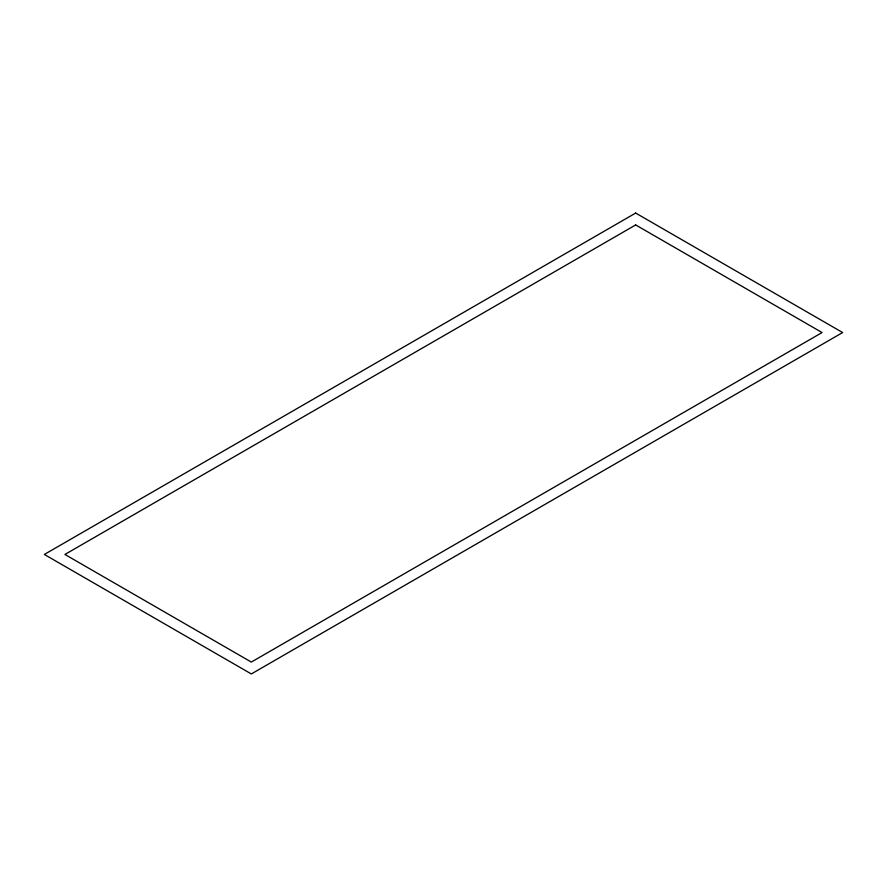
<?xml version="1.0" encoding="UTF-8"?>
<svg xmlns="http://www.w3.org/2000/svg" width="887" height="887" viewBox="0 0 887 887"><rect width="100%" height="100%" fill="white"/><g stroke="black" fill="none" stroke-linecap="round" stroke-linejoin="round"><path stroke-width="1.33" d="M635.68 213.057L44.35 554.453L251.32 673.943L842.65 332.547L635.68 213.057M635.68 224.932L64.928 554.453L251.32 662.068L822.072 332.547L635.68 224.932"/></g></svg>
